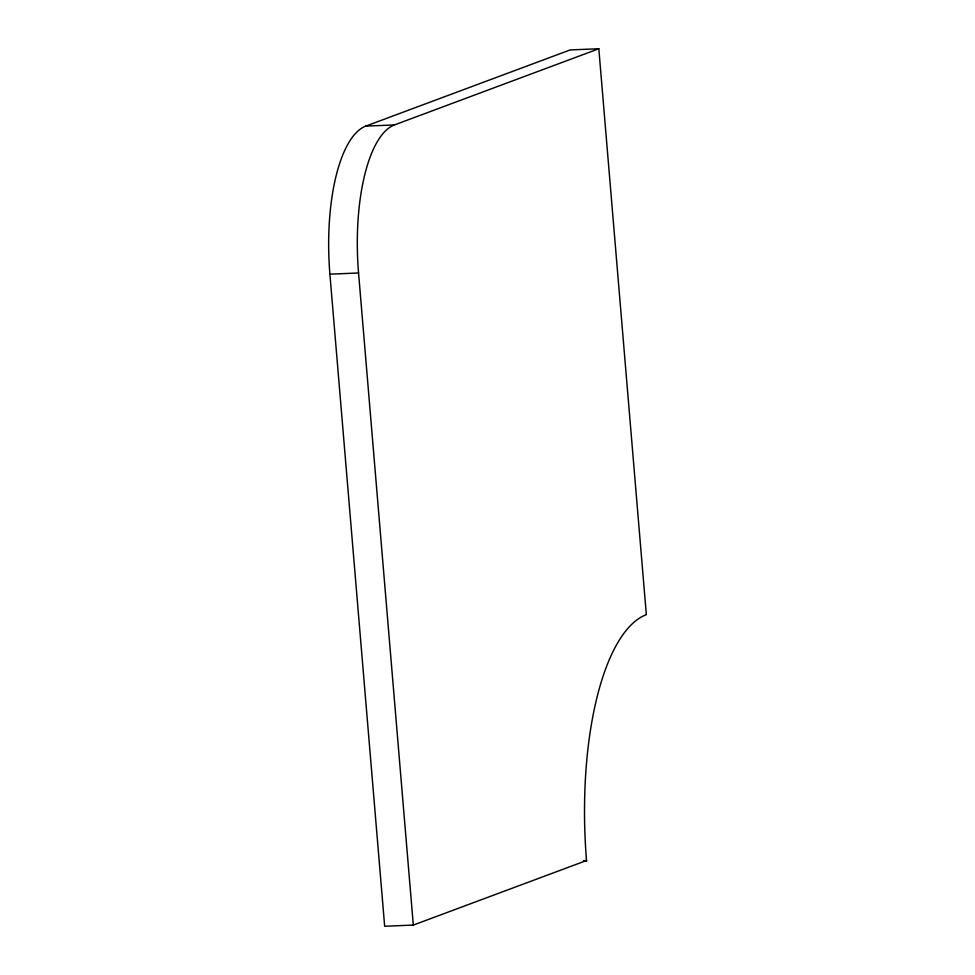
<?xml version="1.0" encoding="UTF-8"?>
<svg xmlns="http://www.w3.org/2000/svg" width="975" height="975" viewBox="0 0 975 975"><rect width="100%" height="100%" fill="white"/><g stroke="black" fill="none" stroke-linecap="round" stroke-linejoin="round"><path stroke-width="1.46" d="M583.501 860.645L586.523 860.523L413.315 925.08L384.662 926.25L329.903 274.158A131.844 47.824 87.7 0 1 365.759 126.116L570.168 49.92L598.821 48.75L646.34 614.652A219.753 79.706 87.7 0 0 586.523 860.523L586.597 861.388M365.759 126.116L394.4 124.946L598.821 48.75M329.903 274.158L358.556 272.988A131.844 47.824 87.7 0 1 394.4 124.946M358.556 272.988L413.315 925.08"/></g></svg>
